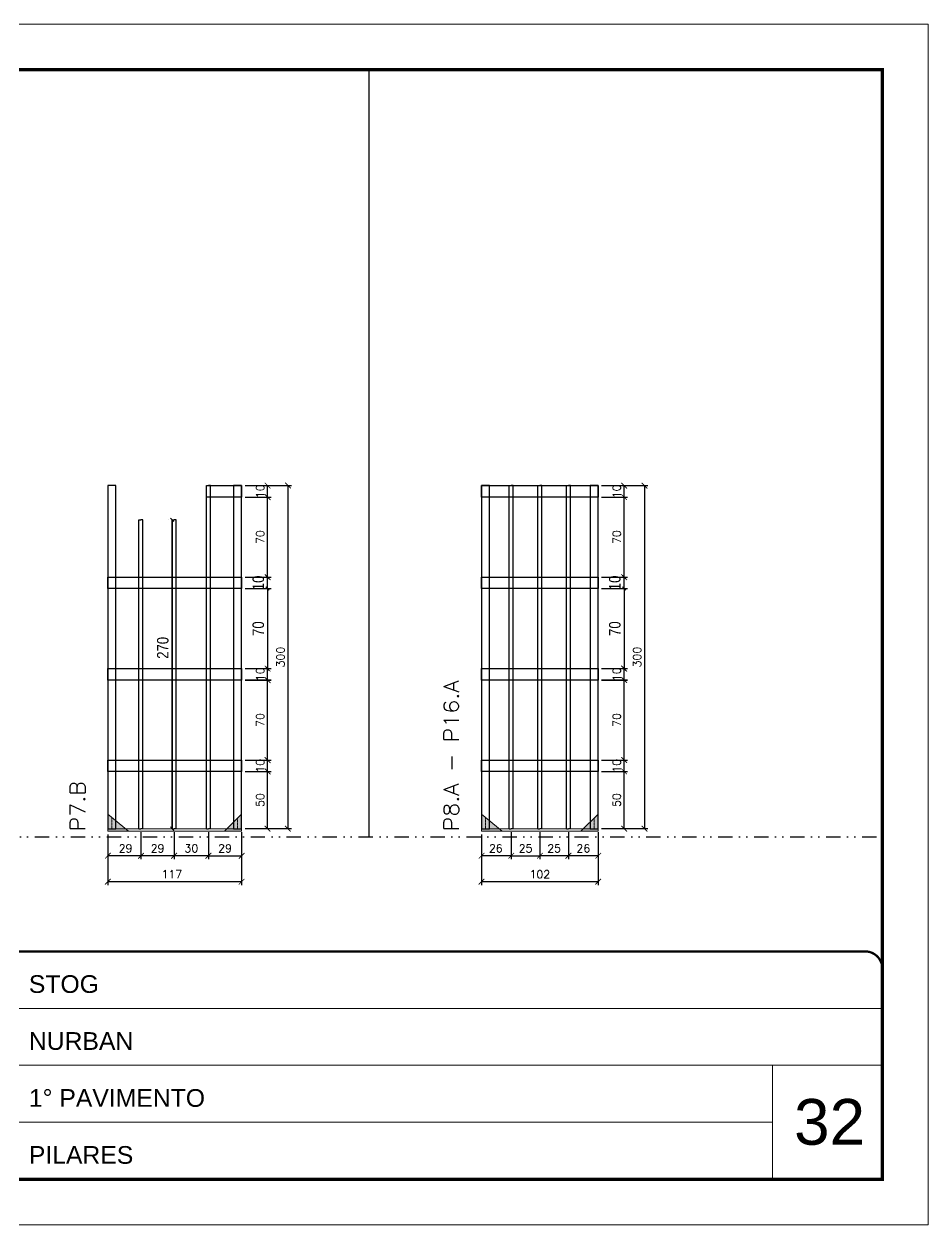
# Model space of a CAD drawing. Header units: millimetres. Extents: x 169816 to 178745, y 96537 to 113647.
# Drawn here: x 175306 to 176097, y 103429 to 104479 of the extents above; entities that cross this region are included whole.
import ezdxf

# ---------------------------------------------------------------- set-up
doc = ezdxf.new("R2010")
doc.units = ezdxf.units.MM
for name, pattern in [('CONTINUO', [0]), ('DASHED', [0.75, 0.5, -0.25]), ('DIVIDE2', [0.625, 0.25, -0.125, 0, -0.125, 0, -0.125]), ('HIDDEN', [0.375, 0.25, -0.125])]:
    doc.linetypes.add(name, pattern=pattern)
for name, color, linetype, lineweight in [('CARIMBO', 255, 'Continuous', 9), ('Folhas', 255, 'Continuous', 9), ('Madeira', 126, 'Continuous', 18), ('Sarr 2.2x7', 40, 'Continuous', 9), ('SARRAFO DE PRESSAO', 251, 'DASHED', 9), ('Texto Seção', 7, 'Continuous', 15)]:
    doc.layers.add(name, color=color, linetype=linetype, lineweight=lineweight)
for name, color, linetype in [('COTA', 241, 'Continuous'), ('Nível', 160, 'Continuous'), ('SARR_2.2x10', 60, 'Continuous'), ('SARR_3.5x7', 81, 'Continuous'), ('SARR_7x7', 40, 'Continuous'), ('Texto Nível', 251, 'Continuous')]:
    doc.layers.add(name, color=color, linetype=linetype)
doc.styles.add('ARIAL', font='arial.ttf')
doc.styles.add('COTA TECNICA', font='techl___.ttf', dxfattribs={"height": 10})
doc.styles.add('REGUA-120', font='ROMANS.shx', dxfattribs={"height": 15})
doc.styles.add('ROMANS', font='romans.shx')
doc.dimstyles.new('Cota Paínel', dxfattribs={"dimtxt": 7, "dimasz": 5, "dimexe": 3, "dimexo": 3, "dimgap": 3, "dimtad": 1, "dimdec": 1, "dimzin": 12, "dimdsep": 46, "dimtxsty": 'ROMANS', "dimblk": 'ARCHTICK', "dimcen": 0, "dimclrd": 4, "dimclre": 4, "dimclrt": 1, "dimadec": 1, "dimazin": 3, "dimtfac": 1, "dimtdec": 1, "dimtmove": 0, "dimatfit": 3, "dimldrblk": 'OBLIQUE', "dimfxl": 1, "dimtolj": 1, "dimtzin": 12, "dimarcsym": 0})
doc.dimstyles.new('PAINEL', dxfattribs={"dimtxt": 10, "dimasz": 3, "dimexe": 3, "dimexo": 3, "dimgap": 3, "dimtad": 1, "dimdec": 1, "dimzin": 12, "dimdsep": 46, "dimtxsty": 'COTA TECNICA', "dimblk1": 'OBLIQUE', "dimblk2": 'OBLIQUE', "dimsah": 1, "dimcen": 0.9, "dimclrd": 4, "dimclre": 4, "dimclrt": 240, "dimadec": 1, "dimazin": 3, "dimtfac": 1, "dimtdec": 1, "dimtmove": 0, "dimatfit": 3, "dimfxl": 1, "dimtolj": 1, "dimtzin": 12, "dimarcsym": 0})

# ---------------------------------------------------------------- blocks, each defined once
blk = doc.blocks.new('9999999999')
at = {"color": 30, "linetype": 'CONTINUO'}
for p, q in [((98564.6, 34379.6), (99584, 34379.6)), ((98564.6, 34329.8), (99488, 34329.8)), ((99584, 34329.8), (99488, 34329.8)), ((99488, 34329.8), (99488, 34230.2)), ((98564.6, 34280), (99488, 34280))]:
    blk.add_line(p, q, dxfattribs=at)
at = {"color": 30, "linetype": 'CONTINUO', "const_width": 2}
blk.add_lwpolyline([(99584, 34230.2), (99584, 34414.4, 0.414214), (99569, 34429.4), (98229, 34429.4, 0.414214), (98214, 34414.4), (98214, 34245.2, 0.414214), (98229, 34230.2), (99584, 34230.2)], format="xyb", dxfattribs=at)
at = {"layer": 'Folhas'}
blk.add_lwpolyline([(98139, 34190.2), (99624, 34190.2), (99624, 35240.2), (98139, 35240.2)], close=True, dxfattribs=at)
at = {"layer": 'Folhas', "color": 30, "const_width": 3}
blk.add_lwpolyline([(98214, 34230.2), (99584, 34230.2), (99584, 35200.2), (98214, 35200.2)], close=True, dxfattribs=at)
at = {"color": 7, "linetype": 'Continuous', "ltscale": 5, "style": 'ARIAL'}
for s, height, p in [('STOG', 15.48, (98837.7, 34393.1)), ('NURBAN', 15.48, (98837.7, 34343.3)), ('1° PAVIMENTO', 15.483, (98837.7, 34293.5)), ('PILARES', 15.48, (98837.7, 34243.7))]:
    blk.add_text(s, height=height, dxfattribs=at).set_placement(p)
blk = doc.blocks.new('_ArchTick')
at = {"color": 0, "linetype": 'ByBlock', "const_width": 0.15}
blk.add_lwpolyline([(-0.5, -0.5), (0.5, 0.5)], dxfattribs=at)
blk = doc.blocks.new('*D1274')
at = {"layer": 'COTA', "color": 4, "lineweight": -2, "transparency": 16777216}
for p, q in [((175379.3, 103756.8), (175379.3, 103725.6)), ((175496.3, 103756.8), (175496.3, 103725.6)), ((175496.3, 103728.6), (175379.3, 103728.6))]:
    blk.add_line(p, q, dxfattribs=at)
at = {"layer": 'Defpoints', "color": 0, "transparency": 16777216}
for p in [(175379.3, 103759.8), (175496.3, 103759.8), (175379.3, 103728.6)]:
    blk.add_point(p, dxfattribs=at)
at = {"layer": 'COTA', "color": 4, "lineweight": -2, "transparency": 16777216, "xscale": 5, "yscale": 5, "zscale": 5, "rotation": 180}
blk.add_blockref('_ArchTick', (175379.3, 103728.6), dxfattribs=at)
at = {"layer": 'COTA', "color": 4, "lineweight": -2, "transparency": 16777216, "xscale": 5, "yscale": 5, "zscale": 5}
blk.add_blockref('_ArchTick', (175496.3, 103728.6), dxfattribs=at)
at = {"layer": 'COTA', "color": 1, "transparency": 16777216, "insert": (175435.3, 103735.1), "char_height": 7, "attachment_point": 5, "style": 'ROMANS'}
blk.add_mtext('\\A1;117', dxfattribs=at)
blk = doc.blocks.new('_Oblique')
at = {"color": 0, "linetype": 'ByBlock', "lineweight": -2}
blk.add_line((-0.5, -0.5), (0.5, 0.5), dxfattribs=at)
blk = doc.blocks.new('*D1275')
at = {"layer": 'COTA', "color": 4, "lineweight": -2, "transparency": 16777216}
for p, q in [((175467.3, 103772), (175467.3, 103748.3)), ((175496.3, 103772), (175496.3, 103748.3)), ((175467.3, 103751.3), (175496.3, 103751.3))]:
    blk.add_line(p, q, dxfattribs=at)
at = {"layer": 'Defpoints', "color": 0, "transparency": 16777216}
for p in [(175467.3, 103775), (175496.3, 103775), (175496.3, 103751.3)]:
    blk.add_point(p, dxfattribs=at)
at = {"layer": 'COTA', "color": 4, "lineweight": -2, "transparency": 16777216, "xscale": 5, "yscale": 5, "zscale": 5, "rotation": 180}
blk.add_blockref('_ArchTick', (175467.3, 103751.3), dxfattribs=at)
at = {"layer": 'COTA', "color": 4, "lineweight": -2, "transparency": 16777216, "xscale": 5, "yscale": 5, "zscale": 5}
blk.add_blockref('_ArchTick', (175496.3, 103751.3), dxfattribs=at)
at = {"layer": 'COTA', "color": 1, "transparency": 16777216, "insert": (175481.8, 103757.8), "char_height": 7, "attachment_point": 5, "style": 'ROMANS'}
blk.add_mtext('\\A1;29', dxfattribs=at)
blk = doc.blocks.new('*D1276')
at = {"layer": 'COTA', "color": 4, "lineweight": -2, "transparency": 16777216}
for p, q in [((175408.3, 103772), (175408.3, 103748.3)), ((175379.3, 103769.8), (175379.3, 103748.3)), ((175408.3, 103751.3), (175379.3, 103751.3))]:
    blk.add_line(p, q, dxfattribs=at)
at = {"layer": 'Defpoints', "color": 0, "transparency": 16777216}
for p in [(175379.3, 103772.8), (175408.3, 103775), (175379.3, 103751.3)]:
    blk.add_point(p, dxfattribs=at)
at = {"layer": 'COTA', "color": 4, "lineweight": -2, "transparency": 16777216, "xscale": 5, "yscale": 5, "zscale": 5, "rotation": 180}
blk.add_blockref('_ArchTick', (175379.3, 103751.3), dxfattribs=at)
at = {"layer": 'COTA', "color": 4, "lineweight": -2, "transparency": 16777216, "xscale": 5, "yscale": 5, "zscale": 5}
blk.add_blockref('_ArchTick', (175408.3, 103751.3), dxfattribs=at)
at = {"layer": 'COTA', "color": 1, "transparency": 16777216, "insert": (175394.8, 103757.8), "char_height": 7, "attachment_point": 5, "style": 'ROMANS'}
blk.add_mtext('\\A1;29', dxfattribs=at)
blk = doc.blocks.new('*D1277')
at = {"layer": 'COTA', "color": 4, "lineweight": -2, "transparency": 16777216}
for p, q in [((175437.3, 103772), (175437.3, 103748.3)), ((175467.3, 103772), (175467.3, 103748.3)), ((175467.3, 103751.3), (175437.3, 103751.3))]:
    blk.add_line(p, q, dxfattribs=at)
at = {"layer": 'Defpoints', "color": 0, "transparency": 16777216}
for p in [(175437.3, 103775), (175467.3, 103775), (175437.3, 103751.3)]:
    blk.add_point(p, dxfattribs=at)
at = {"layer": 'COTA', "color": 4, "lineweight": -2, "transparency": 16777216, "xscale": 5, "yscale": 5, "zscale": 5, "rotation": 180}
blk.add_blockref('_ArchTick', (175437.3, 103751.3), dxfattribs=at)
at = {"layer": 'COTA', "color": 4, "lineweight": -2, "transparency": 16777216, "xscale": 5, "yscale": 5, "zscale": 5}
blk.add_blockref('_ArchTick', (175467.3, 103751.3), dxfattribs=at)
at = {"layer": 'COTA', "color": 1, "transparency": 16777216, "insert": (175452.3, 103757.8), "char_height": 7, "attachment_point": 5, "style": 'ROMANS'}
blk.add_mtext('\\A1;30', dxfattribs=at)
blk = doc.blocks.new('*D1278')
at = {"layer": 'COTA', "color": 4, "lineweight": -2, "transparency": 16777216}
for p, q in [((175499.3, 103825), (175522, 103825)), ((175519, 103775), (175519, 103825)), ((175499.3, 103775), (175522, 103775))]:
    blk.add_line(p, q, dxfattribs=at)
at = {"layer": 'Defpoints', "color": 0, "transparency": 16777216}
for p in [(175496.3, 103825), (175519, 103825), (175496.3, 103775)]:
    blk.add_point(p, dxfattribs=at)
at = {"layer": 'COTA', "color": 4, "lineweight": -2, "transparency": 16777216, "xscale": 5, "yscale": 5, "zscale": 5}
for p, rotation in [((175519, 103825), 90), ((175519, 103775), 270)]:
    blk.add_blockref('_ArchTick', p, dxfattribs=dict(at, rotation=rotation))
at = {"layer": 'COTA', "color": 1, "transparency": 16777216, "insert": (175512.5, 103800), "char_height": 7, "attachment_point": 5, "rotation": 90, "style": 'ROMANS'}
blk.add_mtext('\\A1;50', dxfattribs=at)
blk = doc.blocks.new('*D1279')
at = {"layer": 'COTA', "color": 4, "lineweight": -2, "transparency": 16777216}
for p, q in [((175408.3, 103772), (175408.3, 103748.3)), ((175437.3, 103772), (175437.3, 103748.3)), ((175437.3, 103751.3), (175408.3, 103751.3))]:
    blk.add_line(p, q, dxfattribs=at)
at = {"layer": 'Defpoints', "color": 0, "transparency": 16777216}
for p in [(175408.3, 103775), (175437.3, 103775), (175408.3, 103751.3)]:
    blk.add_point(p, dxfattribs=at)
at = {"layer": 'COTA', "color": 4, "lineweight": -2, "transparency": 16777216, "xscale": 5, "yscale": 5, "zscale": 5, "rotation": 180}
blk.add_blockref('_ArchTick', (175408.3, 103751.3), dxfattribs=at)
at = {"layer": 'COTA', "color": 4, "lineweight": -2, "transparency": 16777216, "xscale": 5, "yscale": 5, "zscale": 5}
blk.add_blockref('_ArchTick', (175437.3, 103751.3), dxfattribs=at)
at = {"layer": 'COTA', "color": 1, "transparency": 16777216, "insert": (175422.8, 103757.8), "char_height": 7, "attachment_point": 5, "style": 'ROMANS'}
blk.add_mtext('\\A1;29', dxfattribs=at)
blk = doc.blocks.new('*D1280')
at = {"layer": 'COTA', "color": 4, "lineweight": -2, "transparency": 16777216}
for p, q in [((175499.3, 103835), (175522, 103835)), ((175519, 103825), (175519, 103835)), ((175499.3, 103825), (175522, 103825))]:
    blk.add_line(p, q, dxfattribs=at)
at = {"layer": 'Defpoints', "color": 0, "transparency": 16777216}
for p in [(175496.3, 103835), (175519, 103835), (175496.3, 103825)]:
    blk.add_point(p, dxfattribs=at)
at = {"layer": 'COTA', "color": 4, "lineweight": -2, "transparency": 16777216, "xscale": 5, "yscale": 5, "zscale": 5}
for p, rotation in [((175519, 103835), 90), ((175519, 103825), 270)]:
    blk.add_blockref('_ArchTick', p, dxfattribs=dict(at, rotation=rotation))
at = {"layer": 'COTA', "color": 1, "transparency": 16777216, "insert": (175512.5, 103830), "char_height": 7, "attachment_point": 5, "rotation": 90, "style": 'ROMANS'}
blk.add_mtext('\\A1;10', dxfattribs=at)
blk = doc.blocks.new('*D1281')
at = {"layer": 'COTA', "color": 4, "lineweight": -2, "transparency": 16777216}
for p, q in [((175499.3, 103904.9), (175522, 103904.9)), ((175519, 103835), (175519, 103904.9)), ((175499.3, 103835), (175522, 103835))]:
    blk.add_line(p, q, dxfattribs=at)
at = {"layer": 'Defpoints', "color": 0, "transparency": 16777216}
for p in [(175496.3, 103904.9), (175519, 103904.9), (175496.3, 103835)]:
    blk.add_point(p, dxfattribs=at)
at = {"layer": 'COTA', "color": 4, "lineweight": -2, "transparency": 16777216, "xscale": 5, "yscale": 5, "zscale": 5}
for p, rotation in [((175519, 103904.9), 90), ((175519, 103835), 270)]:
    blk.add_blockref('_ArchTick', p, dxfattribs=dict(at, rotation=rotation))
at = {"layer": 'COTA', "color": 1, "transparency": 16777216, "insert": (175512.5, 103870), "char_height": 7, "attachment_point": 5, "rotation": 90, "style": 'ROMANS'}
blk.add_mtext('\\A1;70', dxfattribs=at)
blk = doc.blocks.new('*D1282')
at = {"layer": 'COTA', "color": 4, "lineweight": -2, "transparency": 16777216}
for p, q in [((175499.3, 103915), (175522, 103915)), ((175519, 103905), (175519, 103915)), ((175499.3, 103905), (175522, 103905))]:
    blk.add_line(p, q, dxfattribs=at)
at = {"layer": 'Defpoints', "color": 0, "transparency": 16777216}
for p in [(175496.3, 103915), (175519, 103915), (175496.3, 103905)]:
    blk.add_point(p, dxfattribs=at)
at = {"layer": 'COTA', "color": 4, "lineweight": -2, "transparency": 16777216, "xscale": 5, "yscale": 5, "zscale": 5}
for p, rotation in [((175519, 103915), 90), ((175519, 103905), 270)]:
    blk.add_blockref('_ArchTick', p, dxfattribs=dict(at, rotation=rotation))
at = {"layer": 'COTA', "color": 1, "transparency": 16777216, "insert": (175512.5, 103910), "char_height": 7, "attachment_point": 5, "rotation": 90, "style": 'ROMANS'}
blk.add_mtext('\\A1;10', dxfattribs=at)
blk = doc.blocks.new('*D1283')
at = {"layer": 'COTA', "color": 4, "lineweight": -2, "transparency": 16777216}
for p, q in [((175499.3, 104075), (175539.8, 104075)), ((175536.8, 104075), (175536.8, 103775)), ((175499.3, 103775), (175539.8, 103775))]:
    blk.add_line(p, q, dxfattribs=at)
at = {"layer": 'Defpoints', "color": 0, "transparency": 16777216}
for p in [(175496.3, 104075), (175496.3, 103775), (175536.8, 103775)]:
    blk.add_point(p, dxfattribs=at)
at = {"layer": 'COTA', "color": 4, "lineweight": -2, "transparency": 16777216, "xscale": 5, "yscale": 5, "zscale": 5}
for p, rotation in [((175536.8, 104075), 90), ((175536.8, 103775), 270)]:
    blk.add_blockref('_ArchTick', p, dxfattribs=dict(at, rotation=rotation))
at = {"layer": 'COTA', "color": 1, "transparency": 16777216, "insert": (175530.3, 103925), "char_height": 7, "attachment_point": 5, "rotation": 90, "style": 'ROMANS'}
blk.add_mtext('\\A1;300', dxfattribs=at)
blk = doc.blocks.new('*D1284')
at = {"layer": 'COTA', "color": 4, "lineweight": -2, "transparency": 16777216}
for p, q in [((175499.3, 104064.9), (175522, 104064.9)), ((175519, 103994.9), (175519, 104064.9)), ((175499.3, 103994.9), (175522, 103994.9))]:
    blk.add_line(p, q, dxfattribs=at)
at = {"layer": 'Defpoints', "color": 0, "transparency": 16777216}
for p in [(175496.3, 104064.9), (175519, 104064.9), (175496.3, 103994.9)]:
    blk.add_point(p, dxfattribs=at)
at = {"layer": 'COTA', "color": 4, "lineweight": -2, "transparency": 16777216, "xscale": 5, "yscale": 5, "zscale": 5}
for p, rotation in [((175519, 104064.9), 90), ((175519, 103994.9), 270)]:
    blk.add_blockref('_ArchTick', p, dxfattribs=dict(at, rotation=rotation))
at = {"layer": 'COTA', "color": 1, "transparency": 16777216, "insert": (175512.5, 104029.9), "char_height": 7, "attachment_point": 5, "rotation": 90, "style": 'ROMANS'}
blk.add_mtext('\\A1;70', dxfattribs=at)
blk = doc.blocks.new('*D1285')
at = {"layer": 'COTA', "color": 4, "lineweight": -2, "transparency": 16777216}
for p, q in [((175499.3, 104075), (175522, 104075)), ((175519, 104064.9), (175519, 104075)), ((175499.3, 104064.9), (175522, 104064.9))]:
    blk.add_line(p, q, dxfattribs=at)
at = {"layer": 'Defpoints', "color": 0, "transparency": 16777216}
for p in [(175496.3, 104075), (175519, 104075), (175496.3, 104064.9)]:
    blk.add_point(p, dxfattribs=at)
at = {"layer": 'COTA', "color": 4, "lineweight": -2, "transparency": 16777216, "xscale": 5, "yscale": 5, "zscale": 5}
for p, rotation in [((175519, 104075), 90), ((175519, 104064.9), 270)]:
    blk.add_blockref('_ArchTick', p, dxfattribs=dict(at, rotation=rotation))
at = {"layer": 'COTA', "color": 1, "transparency": 16777216, "insert": (175512.5, 104070), "char_height": 7, "attachment_point": 5, "rotation": 90, "style": 'ROMANS'}
blk.add_mtext('\\A1;10', dxfattribs=at)
blk = doc.blocks.new('*D1286')
at = {"layer": 'COTA', "color": 4, "lineweight": -2, "transparency": 16777216}
for p, q in [((175499.3, 103994.9), (175522, 103994.9)), ((175519, 103984.9), (175519, 103994.9)), ((175499.3, 103984.9), (175522, 103984.9))]:
    blk.add_line(p, q, dxfattribs=at)
at = {"layer": 'Defpoints', "color": 0, "transparency": 16777216}
for p in [(175496.3, 103994.9), (175519, 103994.9), (175496.3, 103984.9)]:
    blk.add_point(p, dxfattribs=at)
at = {"layer": 'COTA', "color": 4, "lineweight": -2, "transparency": 16777216, "xscale": 3, "yscale": 3, "zscale": 3}
for p, rotation in [((175519, 103994.9), 90), ((175519, 103984.9), 270)]:
    blk.add_blockref('_Oblique', p, dxfattribs=dict(at, rotation=rotation))
at = {"layer": 'COTA', "color": 240, "transparency": 16777216, "insert": (175510.9, 103989.9), "char_height": 10, "attachment_point": 5, "rotation": 90, "style": 'COTA TECNICA'}
blk.add_mtext('\\A1;10', dxfattribs=at)
blk = doc.blocks.new('*D1287')
at = {"layer": 'COTA', "color": 4, "lineweight": -2, "transparency": 16777216}
for p, q in [((175499.3, 103984.9), (175522, 103984.9)), ((175519, 103984.9), (175519, 103914.9)), ((175499.3, 103914.9), (175522, 103914.9))]:
    blk.add_line(p, q, dxfattribs=at)
at = {"layer": 'Defpoints', "color": 0, "transparency": 16777216}
for p in [(175496.3, 103984.9), (175496.3, 103914.9), (175519, 103914.9)]:
    blk.add_point(p, dxfattribs=at)
at = {"layer": 'COTA', "color": 4, "lineweight": -2, "transparency": 16777216, "xscale": 3, "yscale": 3, "zscale": 3}
for p, rotation in [((175519, 103984.9), 90), ((175519, 103914.9), 270)]:
    blk.add_blockref('_Oblique', p, dxfattribs=dict(at, rotation=rotation))
at = {"layer": 'COTA', "color": 240, "transparency": 16777216, "insert": (175510.9, 103949.9), "char_height": 10, "attachment_point": 5, "rotation": 90, "style": 'COTA TECNICA'}
blk.add_mtext('\\A1;70', dxfattribs=at)
blk = doc.blocks.new('*D1288')
at = {"layer": 'COTA', "color": 4, "lineweight": -2, "transparency": 16777216}
for p, q in [((175432.5, 104045), (175432.5, 104045)), ((175435.5, 104045), (175435.5, 103775)), ((175438.5, 103775), (175438.5, 103775))]:
    blk.add_line(p, q, dxfattribs=at)
at = {"layer": 'Defpoints', "color": 0, "transparency": 16777216}
for p in [(175435.5, 104045), (175435.5, 103775), (175435.5, 103775)]:
    blk.add_point(p, dxfattribs=at)
at = {"layer": 'COTA', "color": 4, "lineweight": -2, "transparency": 16777216, "xscale": 3, "yscale": 3, "zscale": 3}
for p, rotation in [((175435.5, 104045), 90), ((175435.5, 103775), 270)]:
    blk.add_blockref('_Oblique', p, dxfattribs=dict(at, rotation=rotation))
at = {"layer": 'COTA', "color": 240, "transparency": 16777216, "insert": (175427.4, 103933.1), "char_height": 10, "attachment_point": 5, "rotation": 90, "style": 'COTA TECNICA'}
blk.add_mtext('\\A1;270', dxfattribs=at)
blk = doc.blocks.new('*D1289')
at = {"layer": 'COTA', "color": 4, "lineweight": -2, "transparency": 16777216}
for p, q in [((175706.1, 103756.8), (175706.1, 103725.6)), ((175808.1, 103756.8), (175808.1, 103725.6)), ((175808.1, 103728.6), (175706.1, 103728.6))]:
    blk.add_line(p, q, dxfattribs=at)
at = {"layer": 'Defpoints', "color": 0, "transparency": 16777216}
for p in [(175706.1, 103759.8), (175808.1, 103759.8), (175706.1, 103728.6)]:
    blk.add_point(p, dxfattribs=at)
at = {"layer": 'COTA', "color": 4, "lineweight": -2, "transparency": 16777216, "xscale": 5, "yscale": 5, "zscale": 5, "rotation": 180}
blk.add_blockref('_ArchTick', (175706.1, 103728.6), dxfattribs=at)
at = {"layer": 'COTA', "color": 4, "lineweight": -2, "transparency": 16777216, "xscale": 5, "yscale": 5, "zscale": 5}
blk.add_blockref('_ArchTick', (175808.1, 103728.6), dxfattribs=at)
at = {"layer": 'COTA', "color": 1, "transparency": 16777216, "insert": (175757.1, 103735.1), "char_height": 7, "attachment_point": 5, "style": 'ROMANS'}
blk.add_mtext('\\A1;102', dxfattribs=at)
blk = doc.blocks.new('*D1290')
at = {"layer": 'COTA', "color": 4, "lineweight": -2, "transparency": 16777216}
for p, q in [((175732.1, 103772), (175732.1, 103748.3)), ((175706.1, 103769.8), (175706.1, 103748.3)), ((175732.1, 103751.3), (175706.1, 103751.3))]:
    blk.add_line(p, q, dxfattribs=at)
at = {"layer": 'Defpoints', "color": 0, "transparency": 16777216}
for p in [(175706.1, 103772.8), (175732.1, 103775), (175706.1, 103751.3)]:
    blk.add_point(p, dxfattribs=at)
at = {"layer": 'COTA', "color": 4, "lineweight": -2, "transparency": 16777216, "xscale": 5, "yscale": 5, "zscale": 5, "rotation": 180}
blk.add_blockref('_ArchTick', (175706.1, 103751.3), dxfattribs=at)
at = {"layer": 'COTA', "color": 4, "lineweight": -2, "transparency": 16777216, "xscale": 5, "yscale": 5, "zscale": 5}
blk.add_blockref('_ArchTick', (175732.1, 103751.3), dxfattribs=at)
at = {"layer": 'COTA', "color": 1, "transparency": 16777216, "insert": (175718.6, 103757.8), "char_height": 7, "attachment_point": 5, "style": 'ROMANS'}
blk.add_mtext('\\A1;26', dxfattribs=at)
blk = doc.blocks.new('*D1291')
at = {"layer": 'COTA', "color": 4, "lineweight": -2, "transparency": 16777216}
for p, q in [((175782.1, 103772), (175782.1, 103748.3)), ((175808.1, 103772), (175808.1, 103748.3)), ((175808.1, 103751.3), (175782.1, 103751.3))]:
    blk.add_line(p, q, dxfattribs=at)
at = {"layer": 'Defpoints', "color": 0, "transparency": 16777216}
for p in [(175782.1, 103775), (175808.1, 103775), (175782.1, 103751.3)]:
    blk.add_point(p, dxfattribs=at)
at = {"layer": 'COTA', "color": 4, "lineweight": -2, "transparency": 16777216, "xscale": 5, "yscale": 5, "zscale": 5, "rotation": 180}
blk.add_blockref('_ArchTick', (175782.1, 103751.3), dxfattribs=at)
at = {"layer": 'COTA', "color": 4, "lineweight": -2, "transparency": 16777216, "xscale": 5, "yscale": 5, "zscale": 5}
blk.add_blockref('_ArchTick', (175808.1, 103751.3), dxfattribs=at)
at = {"layer": 'COTA', "color": 1, "transparency": 16777216, "insert": (175795.1, 103757.8), "char_height": 7, "attachment_point": 5, "style": 'ROMANS'}
blk.add_mtext('\\A1;26', dxfattribs=at)
blk = doc.blocks.new('*D1292')
at = {"layer": 'COTA', "color": 4, "lineweight": -2, "transparency": 16777216}
for p, q in [((175811.1, 103825), (175833.8, 103825)), ((175830.8, 103775), (175830.8, 103825)), ((175811.1, 103775), (175833.8, 103775))]:
    blk.add_line(p, q, dxfattribs=at)
at = {"layer": 'Defpoints', "color": 0, "transparency": 16777216}
for p in [(175808.1, 103825), (175830.8, 103825), (175808.1, 103775)]:
    blk.add_point(p, dxfattribs=at)
at = {"layer": 'COTA', "color": 4, "lineweight": -2, "transparency": 16777216, "xscale": 5, "yscale": 5, "zscale": 5}
for p, rotation in [((175830.8, 103825), 90), ((175830.8, 103775), 270)]:
    blk.add_blockref('_ArchTick', p, dxfattribs=dict(at, rotation=rotation))
at = {"layer": 'COTA', "color": 1, "transparency": 16777216, "insert": (175824.3, 103800), "char_height": 7, "attachment_point": 5, "rotation": 90, "style": 'ROMANS'}
blk.add_mtext('\\A1;50', dxfattribs=at)
blk = doc.blocks.new('*D1293')
at = {"layer": 'COTA', "color": 4, "lineweight": -2, "transparency": 16777216}
for p, q in [((175757.1, 103772), (175757.1, 103748.3)), ((175782.1, 103772), (175782.1, 103748.3)), ((175782.1, 103751.3), (175757.1, 103751.3))]:
    blk.add_line(p, q, dxfattribs=at)
at = {"layer": 'Defpoints', "color": 0, "transparency": 16777216}
for p in [(175757.1, 103775), (175782.1, 103775), (175757.1, 103751.3)]:
    blk.add_point(p, dxfattribs=at)
at = {"layer": 'COTA', "color": 4, "lineweight": -2, "transparency": 16777216, "xscale": 5, "yscale": 5, "zscale": 5, "rotation": 180}
blk.add_blockref('_ArchTick', (175757.1, 103751.3), dxfattribs=at)
at = {"layer": 'COTA', "color": 4, "lineweight": -2, "transparency": 16777216, "xscale": 5, "yscale": 5, "zscale": 5}
blk.add_blockref('_ArchTick', (175782.1, 103751.3), dxfattribs=at)
at = {"layer": 'COTA', "color": 1, "transparency": 16777216, "insert": (175769.6, 103757.8), "char_height": 7, "attachment_point": 5, "style": 'ROMANS'}
blk.add_mtext('\\A1;25', dxfattribs=at)
blk = doc.blocks.new('*D1294')
at = {"layer": 'COTA', "color": 4, "lineweight": -2, "transparency": 16777216}
for p, q in [((175811.1, 103835), (175833.8, 103835)), ((175830.8, 103825), (175830.8, 103835)), ((175811.1, 103825), (175833.8, 103825))]:
    blk.add_line(p, q, dxfattribs=at)
at = {"layer": 'Defpoints', "color": 0, "transparency": 16777216}
for p in [(175808.1, 103835), (175830.8, 103835), (175808.1, 103825)]:
    blk.add_point(p, dxfattribs=at)
at = {"layer": 'COTA', "color": 4, "lineweight": -2, "transparency": 16777216, "xscale": 5, "yscale": 5, "zscale": 5}
for p, rotation in [((175830.8, 103835), 90), ((175830.8, 103825), 270)]:
    blk.add_blockref('_ArchTick', p, dxfattribs=dict(at, rotation=rotation))
at = {"layer": 'COTA', "color": 1, "transparency": 16777216, "insert": (175824.3, 103830), "char_height": 7, "attachment_point": 5, "rotation": 90, "style": 'ROMANS'}
blk.add_mtext('\\A1;10', dxfattribs=at)
blk = doc.blocks.new('*D1295')
at = {"layer": 'COTA', "color": 4, "lineweight": -2, "transparency": 16777216}
for p, q in [((175811.1, 103904.9), (175833.8, 103904.9)), ((175830.8, 103835), (175830.8, 103904.9)), ((175811.1, 103835), (175833.8, 103835))]:
    blk.add_line(p, q, dxfattribs=at)
at = {"layer": 'Defpoints', "color": 0, "transparency": 16777216}
for p in [(175808.1, 103904.9), (175830.8, 103904.9), (175808.1, 103835)]:
    blk.add_point(p, dxfattribs=at)
at = {"layer": 'COTA', "color": 4, "lineweight": -2, "transparency": 16777216, "xscale": 5, "yscale": 5, "zscale": 5}
for p, rotation in [((175830.8, 103904.9), 90), ((175830.8, 103835), 270)]:
    blk.add_blockref('_ArchTick', p, dxfattribs=dict(at, rotation=rotation))
at = {"layer": 'COTA', "color": 1, "transparency": 16777216, "insert": (175824.3, 103870), "char_height": 7, "attachment_point": 5, "rotation": 90, "style": 'ROMANS'}
blk.add_mtext('\\A1;70', dxfattribs=at)
blk = doc.blocks.new('*D1296')
at = {"layer": 'COTA', "color": 4, "lineweight": -2, "transparency": 16777216}
for p, q in [((175811.1, 103915), (175833.8, 103915)), ((175830.8, 103905), (175830.8, 103915)), ((175811.1, 103905), (175833.8, 103905))]:
    blk.add_line(p, q, dxfattribs=at)
at = {"layer": 'Defpoints', "color": 0, "transparency": 16777216}
for p in [(175808.1, 103915), (175830.8, 103915), (175808.1, 103905)]:
    blk.add_point(p, dxfattribs=at)
at = {"layer": 'COTA', "color": 4, "lineweight": -2, "transparency": 16777216, "xscale": 5, "yscale": 5, "zscale": 5}
for p, rotation in [((175830.8, 103915), 90), ((175830.8, 103905), 270)]:
    blk.add_blockref('_ArchTick', p, dxfattribs=dict(at, rotation=rotation))
at = {"layer": 'COTA', "color": 1, "transparency": 16777216, "insert": (175824.3, 103910), "char_height": 7, "attachment_point": 5, "rotation": 90, "style": 'ROMANS'}
blk.add_mtext('\\A1;10', dxfattribs=at)
blk = doc.blocks.new('*D1297')
at = {"layer": 'COTA', "color": 4, "lineweight": -2, "transparency": 16777216}
for p, q in [((175811.1, 104074.9), (175851.6, 104074.9)), ((175848.6, 104074.9), (175848.6, 103775)), ((175811.1, 103775), (175851.6, 103775))]:
    blk.add_line(p, q, dxfattribs=at)
at = {"layer": 'Defpoints', "color": 0, "transparency": 16777216}
for p in [(175808.1, 104074.9), (175808.1, 103775), (175848.6, 103775)]:
    blk.add_point(p, dxfattribs=at)
at = {"layer": 'COTA', "color": 4, "lineweight": -2, "transparency": 16777216, "xscale": 5, "yscale": 5, "zscale": 5}
for p, rotation in [((175848.6, 104074.9), 90), ((175848.6, 103775), 270)]:
    blk.add_blockref('_ArchTick', p, dxfattribs=dict(at, rotation=rotation))
at = {"layer": 'COTA', "color": 1, "transparency": 16777216, "insert": (175842.1, 103925), "char_height": 7, "attachment_point": 5, "rotation": 90, "style": 'ROMANS'}
blk.add_mtext('\\A1;300', dxfattribs=at)
blk = doc.blocks.new('*D1298')
at = {"layer": 'COTA', "color": 4, "lineweight": -2, "transparency": 16777216}
for p, q in [((175811.1, 104064.9), (175833.8, 104064.9)), ((175830.8, 103994.9), (175830.8, 104064.9)), ((175811.1, 103994.9), (175833.8, 103994.9))]:
    blk.add_line(p, q, dxfattribs=at)
at = {"layer": 'Defpoints', "color": 0, "transparency": 16777216}
for p in [(175808.1, 104064.9), (175830.8, 104064.9), (175808.1, 103994.9)]:
    blk.add_point(p, dxfattribs=at)
at = {"layer": 'COTA', "color": 4, "lineweight": -2, "transparency": 16777216, "xscale": 5, "yscale": 5, "zscale": 5}
for p, rotation in [((175830.8, 104064.9), 90), ((175830.8, 103994.9), 270)]:
    blk.add_blockref('_ArchTick', p, dxfattribs=dict(at, rotation=rotation))
at = {"layer": 'COTA', "color": 1, "transparency": 16777216, "insert": (175824.3, 104029.9), "char_height": 7, "attachment_point": 5, "rotation": 90, "style": 'ROMANS'}
blk.add_mtext('\\A1;70', dxfattribs=at)
blk = doc.blocks.new('*D1299')
at = {"layer": 'COTA', "color": 4, "lineweight": -2, "transparency": 16777216}
for p, q in [((175811.1, 104074.9), (175833.8, 104074.9)), ((175830.8, 104064.9), (175830.8, 104074.9)), ((175811.1, 104064.9), (175833.8, 104064.9))]:
    blk.add_line(p, q, dxfattribs=at)
at = {"layer": 'Defpoints', "color": 0, "transparency": 16777216}
for p in [(175808.1, 104074.9), (175830.8, 104074.9), (175808.1, 104064.9)]:
    blk.add_point(p, dxfattribs=at)
at = {"layer": 'COTA', "color": 4, "lineweight": -2, "transparency": 16777216, "xscale": 5, "yscale": 5, "zscale": 5}
for p, rotation in [((175830.8, 104074.9), 90), ((175830.8, 104064.9), 270)]:
    blk.add_blockref('_ArchTick', p, dxfattribs=dict(at, rotation=rotation))
at = {"layer": 'COTA', "color": 1, "transparency": 16777216, "insert": (175824.3, 104069.9), "char_height": 7, "attachment_point": 5, "rotation": 90, "style": 'ROMANS'}
blk.add_mtext('\\A1;10', dxfattribs=at)
blk = doc.blocks.new('*D1300')
at = {"layer": 'COTA', "color": 4, "lineweight": -2, "transparency": 16777216}
for p, q in [((175811.1, 103994.9), (175833.8, 103994.9)), ((175830.8, 103984.9), (175830.8, 103994.9)), ((175811.1, 103984.9), (175833.8, 103984.9))]:
    blk.add_line(p, q, dxfattribs=at)
at = {"layer": 'Defpoints', "color": 0, "transparency": 16777216}
for p in [(175808.1, 103994.9), (175830.8, 103994.9), (175808.1, 103984.9)]:
    blk.add_point(p, dxfattribs=at)
at = {"layer": 'COTA', "color": 4, "lineweight": -2, "transparency": 16777216, "xscale": 3, "yscale": 3, "zscale": 3}
for p, rotation in [((175830.8, 103994.9), 90), ((175830.8, 103984.9), 270)]:
    blk.add_blockref('_Oblique', p, dxfattribs=dict(at, rotation=rotation))
at = {"layer": 'COTA', "color": 240, "transparency": 16777216, "insert": (175822.7, 103989.9), "char_height": 10, "attachment_point": 5, "rotation": 90, "style": 'COTA TECNICA'}
blk.add_mtext('\\A1;10', dxfattribs=at)
blk = doc.blocks.new('*D1301')
at = {"layer": 'COTA', "color": 4, "lineweight": -2, "transparency": 16777216}
for p, q in [((175811.1, 103984.9), (175833.8, 103984.9)), ((175830.8, 103984.9), (175830.8, 103914.9)), ((175811.1, 103914.9), (175833.8, 103914.9))]:
    blk.add_line(p, q, dxfattribs=at)
at = {"layer": 'Defpoints', "color": 0, "transparency": 16777216}
for p in [(175808.1, 103984.9), (175808.1, 103914.9), (175830.8, 103914.9)]:
    blk.add_point(p, dxfattribs=at)
at = {"layer": 'COTA', "color": 4, "lineweight": -2, "transparency": 16777216, "xscale": 3, "yscale": 3, "zscale": 3}
for p, rotation in [((175830.8, 103984.9), 90), ((175830.8, 103914.9), 270)]:
    blk.add_blockref('_Oblique', p, dxfattribs=dict(at, rotation=rotation))
at = {"layer": 'COTA', "color": 240, "transparency": 16777216, "insert": (175822.7, 103949.9), "char_height": 10, "attachment_point": 5, "rotation": 90, "style": 'COTA TECNICA'}
blk.add_mtext('\\A1;70', dxfattribs=at)
blk = doc.blocks.new('*D1302')
at = {"layer": 'COTA', "color": 4, "lineweight": -2, "transparency": 16777216}
for p, q in [((175732.1, 103772), (175732.1, 103748.3)), ((175757.1, 103772), (175757.1, 103748.3)), ((175732.1, 103751.3), (175757.1, 103751.3))]:
    blk.add_line(p, q, dxfattribs=at)
at = {"layer": 'Defpoints', "color": 0, "transparency": 16777216}
for p in [(175732.1, 103775), (175757.1, 103775), (175757.1, 103751.3)]:
    blk.add_point(p, dxfattribs=at)
at = {"layer": 'COTA', "color": 4, "lineweight": -2, "transparency": 16777216, "xscale": 5, "yscale": 5, "zscale": 5, "rotation": 180}
blk.add_blockref('_ArchTick', (175732.1, 103751.3), dxfattribs=at)
at = {"layer": 'COTA', "color": 4, "lineweight": -2, "transparency": 16777216, "xscale": 5, "yscale": 5, "zscale": 5}
blk.add_blockref('_ArchTick', (175757.1, 103751.3), dxfattribs=at)
at = {"layer": 'COTA', "color": 1, "transparency": 16777216, "insert": (175744.6, 103757.8), "char_height": 7, "attachment_point": 5, "style": 'ROMANS'}
blk.add_mtext('\\A1;25', dxfattribs=at)

msp = doc.modelspace()

# ---------------------------------------------------------------- hatches: boundary and pattern name
at = {"layer": 'Madeira'}
h = msp.add_hatch(color=252, dxfattribs=at)
h.dxf.hatch_style = 2
h.paths.add_polyline_path([(175379.3, 103787.78), (175379.3, 103772.78), (175397.3, 103772.78)])
h = msp.add_hatch(color=252, dxfattribs=at)
h.dxf.hatch_style = 2
h.paths.add_polyline_path([(175496.3, 103787.78), (175496.3, 103772.78), (175481.3, 103772.78)])
h = msp.add_hatch(color=252, dxfattribs=at)
h.dxf.hatch_style = 2
h.paths.add_polyline_path([(175706.07, 103787.78), (175706.07, 103772.78), (175724.07, 103772.78)])
h = msp.add_hatch(color=252, dxfattribs=at)
h.dxf.hatch_style = 2
h.paths.add_polyline_path([(175808.07, 103787.78), (175808.07, 103772.78), (175793.07, 103772.78)])

# ---------------------------------------------------------------- linework, layer by layer
at = {"layer": 'Madeira', "color": 1, "linetype": 'HIDDEN'}
for p, q in [((175382.8, 103784.28), (175382.8, 103774.98)), ((175382.8, 103784.28), (175382.8, 103774.98)), ((175492.8, 103784.28), (175492.8, 103774.98)), ((175492.8, 103784.28), (175492.8, 103774.98)), ((175709.57, 103784.28), (175709.57, 103774.98)), ((175709.57, 103784.28), (175709.57, 103774.98)), ((175804.57, 103784.28), (175804.57, 103774.98)), ((175804.57, 103784.28), (175804.57, 103774.98)), ((175389.13, 103774.98), (175379.3, 103774.98)), ((175389.13, 103774.98), (175379.3, 103774.98)), ((175395.1, 103774.98), (175379.3, 103774.98)), ((175386.3, 103780.78), (175386.3, 103774.98)), ((175483.5, 103774.98), (175496.3, 103774.98)), ((175486.46, 103774.98), (175496.3, 103774.98)), ((175486.46, 103774.98), (175496.3, 103774.98)), ((175715.9, 103774.98), (175706.07, 103774.98)), ((175715.9, 103774.98), (175706.07, 103774.98)), ((175721.87, 103774.98), (175706.07, 103774.98)), ((175713.07, 103780.78), (175713.07, 103774.98)), ((175795.27, 103774.98), (175808.07, 103774.98)), ((175798.24, 103774.98), (175808.07, 103774.98)), ((175798.24, 103774.98), (175808.07, 103774.98))]:
    msp.add_line(p, q, dxfattribs=at)
at = {"layer": 'Madeira'}
for p, q in [((175379.3, 103774.98), (175379.3, 103772.78)), ((175379.3, 103774.98), (175379.3, 103772.78)), ((175379.3, 103774.98), (175379.3, 103772.78)), ((175706.07, 103774.98), (175706.07, 103772.78)), ((175706.07, 103774.98), (175706.07, 103772.78)), ((175706.07, 103774.98), (175706.07, 103772.78))]:
    msp.add_line(p, q, dxfattribs=at)
at = {"layer": 'Madeira', "color": 0}
for points in [[(175379.3, 103787.78), (175379.3, 103772.78), (175397.3, 103772.78), (175379.3, 103787.78)], [(175496.3, 103787.78), (175496.3, 103772.78), (175481.3, 103772.78), (175496.3, 103787.78)], [(175706.07, 103787.78), (175706.07, 103772.78), (175724.07, 103772.78), (175706.07, 103787.78)], [(175808.07, 103787.78), (175808.07, 103772.78), (175793.07, 103772.78), (175808.07, 103787.78)]]:
    msp.add_lwpolyline(points, dxfattribs=at)
at = {"layer": 'Nível', "color": 4, "linetype": 'DIVIDE2', "ltscale": 50}
msp.add_line((174686.52, 103767.79), (176056.52, 103767.79), dxfattribs=at)
at = {"layer": 'Sarr 2.2x7'}
for points in [[(175496.3, 103774.98), (175379.3, 103774.98), (175379.3, 103772.78), (175496.3, 103772.78)], [(175496.3, 103774.98), (175379.3, 103774.98), (175379.3, 103772.78), (175496.3, 103772.78)], [(175808.07, 103774.98), (175706.07, 103774.98), (175706.07, 103772.78), (175808.07, 103772.78)], [(175808.07, 103774.98), (175706.07, 103774.98), (175706.07, 103772.78), (175808.07, 103772.78)]]:
    msp.add_lwpolyline(points, close=True, dxfattribs=at)
at = {"layer": 'SARR_2.2x10'}
for points in [[(175465.55, 104074.95), (175496.3, 104074.95), (175496.3, 104064.95), (175465.55, 104064.95)], [(175706.07, 104074.95), (175808.07, 104074.95), (175808.07, 104064.95), (175706.07, 104064.95)], [(175379.3, 103994.95), (175496.3, 103994.95), (175496.3, 103984.95), (175379.3, 103984.95)], [(175379.3, 103994.95), (175496.3, 103994.95), (175496.3, 103984.95), (175379.3, 103984.95)], [(175706.07, 103994.95), (175808.07, 103994.95), (175808.07, 103984.95), (175706.07, 103984.95)], [(175706.07, 103994.95), (175808.07, 103994.95), (175808.07, 103984.95), (175706.07, 103984.95)], [(175379.3, 103914.95), (175496.3, 103914.95), (175496.3, 103904.95), (175379.3, 103904.95)], [(175379.3, 103914.95), (175496.3, 103914.95), (175496.3, 103904.95), (175379.3, 103904.95)], [(175706.07, 103914.95), (175808.07, 103914.95), (175808.07, 103904.95), (175706.07, 103904.95)], [(175706.07, 103914.95), (175808.07, 103914.95), (175808.07, 103904.95), (175706.07, 103904.95)], [(175379.3, 103834.95), (175496.3, 103834.95), (175496.3, 103824.95), (175379.3, 103824.95)], [(175379.3, 103834.95), (175496.3, 103834.95), (175496.3, 103824.95), (175379.3, 103824.95)], [(175706.07, 103834.95), (175808.07, 103834.95), (175808.07, 103824.95), (175706.07, 103824.95)], [(175706.07, 103834.95), (175808.07, 103834.95), (175808.07, 103824.95), (175706.07, 103824.95)]]:
    msp.add_lwpolyline(points, close=True, dxfattribs=at)
at = {"layer": 'SARR_3.5x7'}
for p, q in [((175465.55, 103774.98), (175465.55, 104074.98)), ((175465.55, 104074.98), (175467.3, 104074.98)), ((175465.55, 103774.98), (175465.55, 104074.98)), ((175465.55, 104074.98), (175467.3, 104074.98)), ((175469.05, 104074.98), (175467.3, 104074.98)), ((175469.05, 104074.98), (175467.3, 104074.98)), ((175469.05, 103774.98), (175469.05, 104074.98)), ((175469.05, 103774.98), (175469.05, 104074.98)), ((175730.32, 103774.98), (175730.32, 104074.98)), ((175730.32, 104074.98), (175732.07, 104074.98)), ((175730.32, 103774.98), (175730.32, 104074.98)), ((175730.32, 104074.98), (175732.07, 104074.98)), ((175733.82, 104074.98), (175732.07, 104074.98)), ((175733.82, 104074.98), (175732.07, 104074.98)), ((175733.82, 103774.98), (175733.82, 104074.98)), ((175733.82, 103774.98), (175733.82, 104074.98)), ((175755.32, 103774.98), (175755.32, 104074.98)), ((175755.32, 104074.98), (175757.07, 104074.98)), ((175755.32, 103774.98), (175755.32, 104074.98)), ((175755.32, 104074.98), (175757.07, 104074.98)), ((175758.82, 104074.98), (175757.07, 104074.98)), ((175758.82, 104074.98), (175757.07, 104074.98)), ((175758.82, 103774.98), (175758.82, 104074.98)), ((175758.82, 103774.98), (175758.82, 104074.98)), ((175780.32, 103774.98), (175780.32, 104074.98)), ((175780.32, 104074.98), (175782.07, 104074.98)), ((175780.32, 103774.98), (175780.32, 104074.98)), ((175780.32, 104074.98), (175782.07, 104074.98)), ((175783.82, 104074.98), (175782.07, 104074.98)), ((175783.82, 104074.98), (175782.07, 104074.98)), ((175783.82, 103774.98), (175783.82, 104074.98)), ((175783.82, 103774.98), (175783.82, 104074.98)), ((175406.55, 103774.98), (175406.55, 104044.98)), ((175406.55, 104044.98), (175408.3, 104044.98)), ((175406.55, 103774.98), (175406.55, 104044.98)), ((175406.55, 104044.98), (175408.3, 104044.98)), ((175410.05, 104044.98), (175408.3, 104044.98)), ((175410.05, 104044.98), (175408.3, 104044.98)), ((175410.05, 103774.98), (175410.05, 104044.98)), ((175410.05, 103774.98), (175410.05, 104044.98)), ((175435.55, 103774.98), (175435.55, 104044.98)), ((175435.55, 104044.98), (175437.3, 104044.98)), ((175435.55, 103774.98), (175435.55, 104044.98)), ((175435.55, 104044.98), (175437.3, 104044.98)), ((175439.05, 104044.98), (175437.3, 104044.98)), ((175439.05, 104044.98), (175437.3, 104044.98)), ((175439.05, 103774.98), (175439.05, 104044.98)), ((175439.05, 103774.98), (175439.05, 104044.98)), ((175406.55, 103774.98), (175408.3, 103774.98)), ((175406.55, 103774.98), (175408.3, 103774.98)), ((175410.05, 103774.98), (175408.3, 103774.98)), ((175410.05, 103774.98), (175408.3, 103774.98)), ((175435.55, 103774.98), (175437.3, 103774.98)), ((175435.55, 103774.98), (175437.3, 103774.98)), ((175439.05, 103774.98), (175437.3, 103774.98)), ((175439.05, 103774.98), (175437.3, 103774.98)), ((175465.55, 103774.98), (175467.3, 103774.98)), ((175465.55, 103774.98), (175467.3, 103774.98)), ((175469.05, 103774.98), (175467.3, 103774.98)), ((175469.05, 103774.98), (175467.3, 103774.98)), ((175730.32, 103774.98), (175732.07, 103774.98)), ((175730.32, 103774.98), (175732.07, 103774.98)), ((175733.82, 103774.98), (175732.07, 103774.98)), ((175733.82, 103774.98), (175732.07, 103774.98)), ((175755.32, 103774.98), (175757.07, 103774.98)), ((175755.32, 103774.98), (175757.07, 103774.98)), ((175758.82, 103774.98), (175757.07, 103774.98)), ((175758.82, 103774.98), (175757.07, 103774.98)), ((175780.32, 103774.98), (175782.07, 103774.98)), ((175780.32, 103774.98), (175782.07, 103774.98)), ((175783.82, 103774.98), (175782.07, 103774.98)), ((175783.82, 103774.98), (175782.07, 103774.98))]:
    msp.add_line(p, q, dxfattribs=at)
at = {"layer": 'SARR_7x7'}
for points in [[(175379.3, 103774.98), (175386.3, 103774.98), (175386.3, 104074.98), (175379.3, 104074.98)], [(175379.3, 103774.98), (175386.3, 103774.98), (175386.3, 104074.98), (175379.3, 104074.98)], [(175489.3, 103774.98), (175496.3, 103774.98), (175496.3, 104074.98), (175489.3, 104074.98)], [(175489.3, 103774.98), (175496.3, 103774.98), (175496.3, 104074.98), (175489.3, 104074.98)], [(175706.07, 103774.98), (175713.07, 103774.98), (175713.07, 104074.98), (175706.07, 104074.98)], [(175706.07, 103774.98), (175713.07, 103774.98), (175713.07, 104074.98), (175706.07, 104074.98)], [(175801.07, 103774.98), (175808.07, 103774.98), (175808.07, 104074.98), (175801.07, 104074.98)], [(175801.07, 103774.98), (175808.07, 103774.98), (175808.07, 104074.98), (175801.07, 104074.98)]]:
    msp.add_lwpolyline(points, close=True, dxfattribs=at)
at = {"layer": 'Texto Nível'}
msp.add_line((175607.94, 103767.79), (175607.94, 104438.5), dxfattribs=at)

# ---------------------------------------------------------------- block references
at = {"layer": 'SARRAFO DE PRESSAO', "color": 6, "linetype": 'ByBlock'}
msp.add_blockref('9999999999', (76472.54, 69238.3), dxfattribs=at)

# ---------------------------------------------------------------- texts
at = {"layer": 'CARIMBO', "style": 'ARIAL'}
msp.add_text('32', height=40, dxfattribs=at).set_placement((175979.38, 103498.65))
at = {"layer": 'Texto Seção', "style": 'REGUA-120', "width": 1.1}
for s, p in [('P8.A - P16.A', (175686.13, 103772.55)), ('P7.B', (175359.35, 103772.55))]:
    msp.add_text(s, height=13, rotation=90, dxfattribs=at).set_placement(p)

# ---------------------------------------------------------------- dimensions: what is measured, and where the dimension line sits
at = {"layer": 'COTA'}
for base, p1, p2, picture, middle in [((175536.8, 103774.99), (175496.3, 104074.98), (175496.3, 103774.99), '*D1283', (175536.8, 103924.99)), ((175518.99, 104074.98), (175496.3, 104064.95), (175496.3, 104074.98), '*D1285', (175518.99, 104069.97)), ((175848.58, 103774.99), (175808.07, 104074.95), (175808.07, 103774.99), '*D1297', (175848.58, 103924.99)), ((175830.77, 104074.95), (175808.07, 104064.95), (175808.07, 104074.95), '*D1299', (175830.77, 104069.95)), ((175518.99, 103914.99), (175496.3, 103904.99), (175496.3, 103914.99), '*D1282', (175518.99, 103909.99)), ((175830.77, 103914.99), (175808.07, 103904.99), (175808.07, 103914.99), '*D1296', (175830.77, 103909.99))]:
    dim = msp.add_linear_dim(base=base, p1=p1, p2=p2, angle=90, dimstyle='Cota Paínel', override={"dimtad": 3}, dxfattribs=at)
    dim.commit()
    dim.dimension.update_dxf_attribs({"geometry": picture, "text_midpoint": middle, "dimtype": 160})
for base, p1, p2, picture, middle in [((175518.99, 104064.95), (175496.3, 103994.95), (175496.3, 104064.95), '*D1284', (175512.49, 104029.95)), ((175830.77, 104064.95), (175808.07, 103994.95), (175808.07, 104064.95), '*D1298', (175824.27, 104029.95)), ((175518.99, 103904.95), (175496.3, 103834.99), (175496.3, 103904.95), '*D1281', (175512.49, 103869.97)), ((175830.77, 103904.95), (175808.07, 103834.99), (175808.07, 103904.95), '*D1295', (175824.27, 103869.97))]:
    dim = msp.add_linear_dim(base=base, p1=p1, p2=p2, angle=90, dimstyle='Cota Paínel', override={"dimtad": 3}, dxfattribs=at)
    dim.commit()
    dim.dimension.update_dxf_attribs({"geometry": picture, "text_midpoint": middle})
for base, p1, p2, angle, dimstyle, picture, middle in [((175435.55, 103774.98), (175435.55, 104044.98), (175435.55, 103774.98), 90, 'PAINEL', '*D1288', (175435.55, 103933.12)), ((175518.99, 103994.95), (175496.3, 103984.95), (175496.3, 103994.95), 90, 'PAINEL', '*D1286', (175518.99, 103989.95)), ((175830.77, 103994.95), (175808.07, 103984.95), (175808.07, 103994.95), 90, 'PAINEL', '*D1300', (175830.77, 103989.95)), ((175518.99, 103834.99), (175496.3, 103824.99), (175496.3, 103834.99), 90, 'Cota Paínel', '*D1280', (175518.99, 103829.99)), ((175830.77, 103834.99), (175808.07, 103824.99), (175808.07, 103834.99), 90, 'Cota Paínel', '*D1294', (175830.77, 103829.99)), ((175379.3, 103751.29), (175408.3, 103774.99), (175379.3, 103772.79), 180, 'Cota Paínel', '*D1276', (175394.8, 103751.29)), ((175706.07, 103751.29), (175732.07, 103774.99), (175706.07, 103772.79), 180, 'Cota Paínel', '*D1290', (175718.57, 103751.29)), ((175379.3, 103728.61), (175496.3, 103759.79), (175379.3, 103759.79), 180, 'Cota Paínel', '*D1274', (175435.3, 103728.61)), ((175706.07, 103728.61), (175808.07, 103759.79), (175706.07, 103759.79), 180, 'Cota Paínel', '*D1289', (175757.07, 103728.61))]:
    dim = msp.add_linear_dim(base=base, p1=p1, p2=p2, angle=angle, dimstyle=dimstyle, dxfattribs=at)
    dim.commit()
    dim.dimension.update_dxf_attribs({"geometry": picture, "text_midpoint": middle, "dimtype": 160})
for base, p1, p2, angle, dimstyle, picture, middle in [((175518.99, 103914.95), (175496.3, 103984.95), (175496.3, 103914.95), 90, 'PAINEL', '*D1287', (175510.89, 103949.95)), ((175830.77, 103914.95), (175808.07, 103984.95), (175808.07, 103914.95), 90, 'PAINEL', '*D1301', (175822.67, 103949.95)), ((175518.99, 103824.99), (175496.3, 103774.99), (175496.3, 103824.99), 90, 'Cota Paínel', '*D1278', (175512.49, 103799.99)), ((175830.77, 103824.99), (175808.07, 103774.99), (175808.07, 103824.99), 90, 'Cota Paínel', '*D1292', (175824.27, 103799.99)), ((175408.3, 103751.29), (175437.3, 103774.99), (175408.3, 103774.99), 180, 'Cota Paínel', '*D1279', (175422.8, 103757.79)), ((175437.3, 103751.29), (175467.3, 103774.99), (175437.3, 103774.99), 180, 'Cota Paínel', '*D1277', (175452.3, 103757.79)), ((175757.07, 103751.29), (175782.07, 103774.99), (175757.07, 103774.98), 180, 'Cota Paínel', '*D1293', (175769.57, 103757.79)), ((175782.07, 103751.29), (175808.07, 103774.98), (175782.07, 103774.99), 180, 'Cota Paínel', '*D1291', (175795.07, 103757.79))]:
    dim = msp.add_linear_dim(base=base, p1=p1, p2=p2, angle=angle, dimstyle=dimstyle, dxfattribs=at)
    dim.commit()
    dim.dimension.update_dxf_attribs({"geometry": picture, "text_midpoint": middle})
for base, p1, p2, picture, middle in [((175496.3, 103751.29), (175467.3, 103774.99), (175496.3, 103774.99), '*D1275', (175481.8, 103757.79)), ((175757.07, 103751.29), (175732.07, 103774.98), (175757.07, 103774.98), '*D1302', (175744.57, 103757.79))]:
    dim = msp.add_linear_dim(base=base, p1=p1, p2=p2, dimstyle='Cota Paínel', dxfattribs=at)
    dim.commit()
    dim.dimension.update_dxf_attribs({"geometry": picture, "text_midpoint": middle})

doc.saveas('drawing.dxf')
